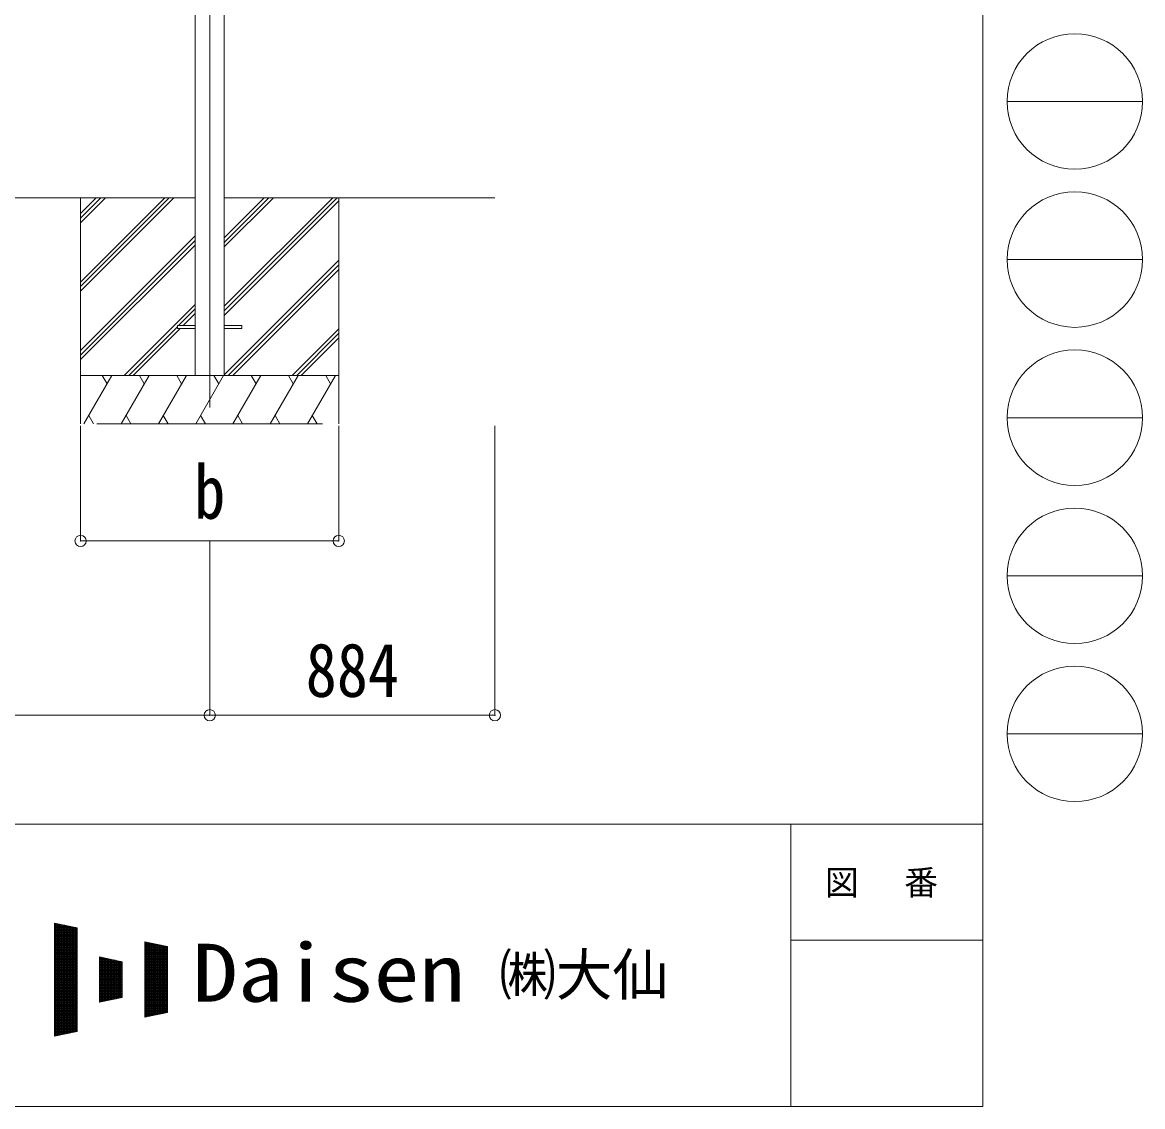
# Model space of a CAD drawing. Units: millimetres at full size, sheet at 1:35; details may follow other scales. Extents: x -9783 to 9892, y -6828 to 6752.
# Drawn here: x 6420 to 9892, y -6828 to -3468 of the extents above; entities that cross this region are included whole.
import ezdxf
from ezdxf.enums import TextEntityAlignment as Align

# ---------------------------------------------------------------- set-up
doc = ezdxf.new("R2010")
doc.units = ezdxf.units.MM
doc.header["$LTSCALE"] = 35
doc.header["$PDMODE"] = 32
doc.header["$PDSIZE"] = 35
for name, color, linetype, lineweight in [('0-0_0', 7, 'Continuous', 9), ('0-1_本体', 4, 'Continuous', 9), ('0-2_部品', 7, 'Continuous', 9), ('0-8_PARTS2', 2, 'Continuous', 9), ('0-A_寸法', 6, 'Continuous', 9), ('F-0_240', 7, 'Continuous', 9)]:
    doc.layers.add(name, color=color, linetype=linetype, lineweight=lineweight)
doc.styles.add('ＭＳ ゴシック', font='')
doc.styles.get('ＭＳ ゴシック').set_extended_font_data('MS Gothic')

msp = doc.modelspace()

# ---------------------------------------------------------------- linework, layer by layer
at = {"layer": '0-0_0'}
for p, q in [((5045.39, -4011.95), (6954.99, -4011.95)), ((6600.19, -4011.95), (6600.19, -4711.94)), ((6600.19, -4272.67), (6860.92, -4011.95)), ((6600.19, -4286.81), (6875.06, -4011.95)), ((6600.19, -4300.96), (6889.2, -4011.95)), ((6600.19, -4088.83), (6677.07, -4011.95)), ((6600.19, -4074.68), (6662.93, -4011.95)), ((6600.19, -4060.54), (6648.79, -4011.95)), ((7045.39, -4347.97), (7381.42, -4011.95)), ((7045.39, -4362.11), (7395.56, -4011.95)), ((7045.39, -4164.13), (7197.57, -4011.95)), ((7045.39, -4149.98), (7183.43, -4011.95)), ((7045.39, -4135.84), (7169.29, -4011.95)), ((7045.39, -4011.95), (7884.19, -4011.95)), ((7045.39, -4376.26), (7400.19, -4021.46)), ((7400.19, -4011.95), (7400.19, -4711.94)), ((6600.19, -4484.8), (6954.99, -4130.01)), ((6600.19, -4498.95), (6954.99, -4144.15)), ((6600.19, -4513.09), (6954.99, -4158.29)), ((7045.39, -4560.1), (7400.19, -4205.31)), ((7057.69, -4561.95), (7400.19, -4219.45)), ((7071.83, -4561.95), (7400.19, -4233.59)), ((6735.18, -4561.95), (6954.99, -4342.14)), ((6903.84, -4407.44), (6954.99, -4356.28)), ((6917.98, -4407.44), (6954.99, -4370.42)), ((6749.32, -4561.95), (6900.19, -4411.08)), ((6763.47, -4561.95), (6908.98, -4416.44)), ((7255.68, -4561.95), (7400.19, -4417.44)), ((7269.82, -4561.95), (7400.19, -4431.58)), ((7283.97, -4561.95), (7400.19, -4445.72)), ((7400.19, -4561.95), (6600.19, -4561.95)), ((6610.48, -4711.94), (6697.08, -4561.95)), ((6682.08, -4587.93), (6667.08, -4561.94)), ((6725.95, -4711.94), (6812.55, -4561.95)), ((6797.55, -4587.93), (6782.55, -4561.95)), ((6841.42, -4711.95), (6928.02, -4561.95)), ((6913.02, -4587.93), (6898.02, -4561.95)), ((6956.89, -4711.95), (7043.49, -4561.95)), ((7028.49, -4587.93), (7013.49, -4561.94)), ((7072.36, -4711.95), (7158.96, -4561.95)), ((7143.96, -4587.93), (7128.96, -4561.95)), ((7187.83, -4711.95), (7274.43, -4561.95)), ((7244.43, -4561.95), (7259.43, -4587.93)), ((7303.3, -4711.95), (7389.9, -4561.95)), ((7359.9, -4561.95), (7374.9, -4587.93)), ((6625.48, -4685.97), (6640.48, -4711.94)), ((6740.95, -4685.97), (6755.95, -4711.94)), ((6856.42, -4685.96), (6871.42, -4711.95)), ((6971.89, -4685.97), (6986.89, -4711.95)), ((7087.36, -4685.97), (7102.36, -4711.95)), ((7202.83, -4685.97), (7217.83, -4711.95)), ((7318.3, -4685.97), (7333.3, -4711.95)), ((6650.19, -4711.94), (7350.19, -4711.94))]:
    msp.add_line(p, q, dxfattribs=at)
at = {"layer": '0-1_本体'}
for p, q in [((6954.99, -1405.89), (6954.99, -4561.97)), ((7045.39, -1405.89), (7045.39, -4561.97))]:
    msp.add_line(p, q, dxfattribs=at)
at = {"layer": '0-2_部品', "color": 4}
for p, q in [((6900.19, -4407.44), (6900.19, -4416.44)), ((6900.19, -4407.44), (6955.19, -4407.44)), ((7045.19, -4407.44), (7100.19, -4407.44)), ((7100.19, -4407.44), (7100.19, -4416.44)), ((6900.19, -4416.44), (6955.19, -4416.44)), ((7045.19, -4416.44), (7100.19, -4416.44))]:
    msp.add_line(p, q, dxfattribs=at)
at = {"layer": '0-8_PARTS2'}
msp.add_line((7000.19, -1273.07), (7000.19, -4661.97), dxfattribs=at)
at = {"layer": '0-A_寸法'}
for p, q in [((6600.19, -5074.97), (6600.19, -4718.43)), ((7400.19, -5074.97), (7400.19, -4718.43)), ((7884.19, -5615.34), (7884.19, -4718.43)), ((6600.19, -5074.97), (7400.19, -5074.97)), ((7000.19, -5615.34), (7000.19, -5074.97)), ((5000.19, -5615.34), (7000.19, -5615.34)), ((7000.19, -5615.34), (7884.19, -5615.34))]:
    msp.add_line(p, q, dxfattribs=at)
for p in [(6600.19, -5074.97), (7400.19, -5074.97), (7000.19, -5615.34), (7884.19, -5615.34)]:
    msp.add_point(p, dxfattribs=at)
at = {"layer": 'F-0_240', "color": 5}
for p, q in [((9396.97, 6751.9), (9396.97, -6828.1)), ((-9783.03, -5953.1), (9396.97, -5953.1)), ((8801.97, -5953.1), (8801.97, -6828.1)), ((8801.97, -6311.85), (9396.97, -6311.85)), ((-9783.03, -6828.1), (9396.97, -6828.1))]:
    msp.add_line(p, q, dxfattribs=at)
at = {"layer": 'F-0_240', "color": 4}
for p, q in [((9471.77, -3713.1), (9891.77, -3713.1)), ((9471.77, -4203.1), (9891.77, -4203.1)), ((9471.77, -4693.1), (9891.77, -4693.1)), ((9471.77, -5183.1), (9891.77, -5183.1)), ((9471.77, -5673.1), (9891.77, -5673.1))]:
    msp.add_line(p, q, dxfattribs=at)
at = {"layer": 'F-0_240'}
for p, q in [((6519.04, -6259.47), (6589.04, -6274.05)), ((6519.04, -6259.47), (6519.04, -6609.47)), ((6519.04, -6262.76), (6534.85, -6262.76)), ((6519.04, -6266.26), (6551.65, -6266.26)), ((6519.04, -6269.76), (6568.45, -6269.76)), ((6519.04, -6273.26), (6585.25, -6273.26)), ((6519.04, -6276.76), (6589.04, -6276.76)), ((6519.04, -6280.26), (6589.04, -6280.26)), ((6519.04, -6283.76), (6589.04, -6283.76)), ((6521.12, -6609.03), (6521.12, -6259.9)), ((6524.62, -6608.3), (6524.62, -6260.63)), ((6528.12, -6607.58), (6528.12, -6261.36)), ((6531.62, -6606.85), (6531.62, -6262.09)), ((6535.12, -6606.12), (6535.12, -6262.81)), ((6538.62, -6605.39), (6538.62, -6263.54)), ((6542.12, -6604.66), (6542.12, -6264.27)), ((6545.62, -6603.93), (6545.62, -6265)), ((6549.12, -6603.2), (6549.12, -6265.73)), ((6552.62, -6602.47), (6552.62, -6266.46)), ((6556.12, -6601.74), (6556.12, -6267.19)), ((6559.62, -6601.01), (6559.62, -6267.92)), ((6563.12, -6600.28), (6563.12, -6268.65)), ((6566.62, -6599.55), (6566.62, -6269.38)), ((6570.12, -6598.83), (6570.12, -6270.11)), ((6573.62, -6598.1), (6573.62, -6270.84)), ((6577.12, -6597.37), (6577.12, -6271.56)), ((6580.62, -6596.64), (6580.62, -6272.29)), ((6584.12, -6595.91), (6584.12, -6273.02)), ((6587.62, -6595.18), (6587.62, -6273.75)), ((6589.04, -6274.05), (6589.04, -6594.88)), ((6519.04, -6287.26), (6589.04, -6287.26)), ((6519.04, -6290.76), (6589.04, -6290.76)), ((6519.04, -6294.26), (6589.04, -6294.26)), ((6519.04, -6297.76), (6589.04, -6297.76)), ((6519.04, -6301.26), (6589.04, -6301.26)), ((6519.04, -6304.76), (6589.04, -6304.76)), ((6519.04, -6308.26), (6589.04, -6308.26)), ((6519.04, -6311.76), (6589.04, -6311.76)), ((6519.04, -6315.26), (6589.04, -6315.26)), ((6519.04, -6318.76), (6589.04, -6318.76)), ((6799.04, -6317.8), (6869.04, -6332.38)), ((6799.04, -6317.8), (6799.04, -6551.13)), ((6799.04, -6318.76), (6803.65, -6318.76)), ((6801.12, -6550.7), (6801.12, -6318.23)), ((6804.62, -6549.97), (6804.62, -6318.96)), ((6519.04, -6322.26), (6589.04, -6322.26)), ((6519.04, -6325.76), (6589.04, -6325.76)), ((6519.04, -6329.26), (6589.04, -6329.26)), ((6519.04, -6332.76), (6589.04, -6332.76)), ((6519.04, -6336.26), (6589.04, -6336.26)), ((6519.04, -6339.76), (6589.04, -6339.76)), ((6519.04, -6343.26), (6589.04, -6343.26)), ((6519.04, -6346.76), (6589.04, -6346.76)), ((6519.04, -6350.26), (6589.04, -6350.26)), ((6519.04, -6353.76), (6589.04, -6353.76)), ((6799.04, -6322.26), (6820.45, -6322.26)), ((6799.04, -6325.76), (6837.25, -6325.76)), ((6799.04, -6329.26), (6854.05, -6329.26)), ((6799.04, -6332.76), (6869.04, -6332.76)), ((6799.04, -6336.26), (6869.04, -6336.26)), ((6799.04, -6339.76), (6869.04, -6339.76)), ((6799.04, -6343.26), (6869.04, -6343.26)), ((6799.04, -6346.76), (6869.04, -6346.76)), ((6799.04, -6350.26), (6869.04, -6350.26)), ((6799.04, -6353.76), (6869.04, -6353.76)), ((6808.12, -6549.24), (6808.12, -6319.69)), ((6811.62, -6548.51), (6811.62, -6320.42)), ((6815.12, -6547.78), (6815.12, -6321.15)), ((6818.62, -6547.05), (6818.62, -6321.88)), ((6822.12, -6546.33), (6822.12, -6322.61)), ((6825.62, -6545.6), (6825.62, -6323.34)), ((6829.12, -6544.87), (6829.12, -6324.06)), ((6832.62, -6544.14), (6832.62, -6324.79)), ((6836.12, -6543.41), (6836.12, -6325.52)), ((6839.62, -6542.68), (6839.62, -6326.25)), ((6843.12, -6541.95), (6843.12, -6326.98)), ((6846.62, -6541.22), (6846.62, -6327.71)), ((6850.12, -6540.49), (6850.12, -6328.44)), ((6853.62, -6539.76), (6853.62, -6329.17)), ((6857.12, -6539.03), (6857.12, -6329.9)), ((6860.62, -6538.3), (6860.62, -6330.63)), ((6864.12, -6537.58), (6864.12, -6331.36)), ((6867.62, -6536.85), (6867.62, -6332.09)), ((6869.04, -6332.38), (6869.04, -6536.55)), ((6519.04, -6357.26), (6589.04, -6357.26)), ((6519.04, -6360.76), (6589.04, -6360.76)), ((6519.04, -6364.26), (6589.04, -6364.26)), ((6519.04, -6367.76), (6589.04, -6367.76)), ((6519.04, -6371.26), (6589.04, -6371.26)), ((6519.04, -6374.76), (6589.04, -6374.76)), ((6519.04, -6378.26), (6589.04, -6378.26)), ((6519.04, -6381.76), (6589.04, -6381.76)), ((6519.04, -6385.26), (6589.04, -6385.26)), ((6659.04, -6364.47), (6729.04, -6379.05)), ((6659.04, -6364.47), (6659.04, -6504.47)), ((6659.04, -6367.76), (6674.85, -6367.76)), ((6659.04, -6371.26), (6691.65, -6371.26)), ((6659.04, -6374.76), (6708.45, -6374.76)), ((6659.04, -6378.26), (6725.25, -6378.26)), ((6659.04, -6381.76), (6729.04, -6381.76)), ((6659.04, -6385.26), (6729.04, -6385.26)), ((6661.12, -6504.03), (6661.12, -6364.9)), ((6664.62, -6503.3), (6664.62, -6365.63)), ((6668.12, -6502.58), (6668.12, -6366.36)), ((6671.62, -6501.85), (6671.62, -6367.09)), ((6675.12, -6501.12), (6675.12, -6367.81)), ((6678.62, -6500.39), (6678.62, -6368.54)), ((6682.12, -6499.66), (6682.12, -6369.27)), ((6685.62, -6498.93), (6685.62, -6370)), ((6689.12, -6498.2), (6689.12, -6370.73)), ((6692.62, -6497.47), (6692.62, -6371.46)), ((6696.12, -6496.74), (6696.12, -6372.19)), ((6699.62, -6496.01), (6699.62, -6372.92)), ((6703.12, -6495.28), (6703.12, -6373.65)), ((6706.62, -6494.55), (6706.62, -6374.38)), ((6710.12, -6493.83), (6710.12, -6375.11)), ((6713.62, -6493.1), (6713.62, -6375.84)), ((6717.12, -6492.37), (6717.12, -6376.56)), ((6720.62, -6491.64), (6720.62, -6377.29)), ((6724.12, -6490.91), (6724.12, -6378.02)), ((6727.62, -6490.18), (6727.62, -6378.75)), ((6729.04, -6379.05), (6729.04, -6489.88)), ((6799.04, -6357.26), (6869.04, -6357.26)), ((6799.04, -6360.76), (6869.04, -6360.76)), ((6799.04, -6364.26), (6869.04, -6364.26)), ((6799.04, -6367.76), (6869.04, -6367.76)), ((6799.04, -6371.26), (6869.04, -6371.26)), ((6799.04, -6374.76), (6869.04, -6374.76)), ((6799.04, -6378.26), (6869.04, -6378.26)), ((6799.04, -6381.76), (6869.04, -6381.76)), ((6799.04, -6385.26), (6869.04, -6385.26)), ((6519.04, -6388.76), (6589.04, -6388.76)), ((6519.04, -6392.26), (6589.04, -6392.26)), ((6519.04, -6395.76), (6589.04, -6395.76)), ((6519.04, -6399.26), (6589.04, -6399.26)), ((6519.04, -6402.76), (6589.04, -6402.76)), ((6519.04, -6406.26), (6589.04, -6406.26)), ((6519.04, -6409.76), (6589.04, -6409.76)), ((6519.04, -6413.26), (6589.04, -6413.26)), ((6519.04, -6416.76), (6589.04, -6416.76)), ((6519.04, -6420.26), (6589.04, -6420.26)), ((6659.04, -6388.76), (6729.04, -6388.76)), ((6659.04, -6392.26), (6729.04, -6392.26)), ((6659.04, -6395.76), (6729.04, -6395.76)), ((6659.04, -6399.26), (6729.04, -6399.26)), ((6659.04, -6402.76), (6729.04, -6402.76)), ((6659.04, -6406.26), (6729.04, -6406.26)), ((6659.04, -6409.76), (6729.04, -6409.76)), ((6659.04, -6413.26), (6729.04, -6413.26)), ((6659.04, -6416.76), (6729.04, -6416.76)), ((6659.04, -6420.26), (6729.04, -6420.26)), ((6799.04, -6388.76), (6869.04, -6388.76)), ((6799.04, -6392.26), (6869.04, -6392.26)), ((6799.04, -6395.76), (6869.04, -6395.76)), ((6799.04, -6399.26), (6869.04, -6399.26)), ((6799.04, -6402.76), (6869.04, -6402.76)), ((6799.04, -6406.26), (6869.04, -6406.26)), ((6799.04, -6409.76), (6869.04, -6409.76)), ((6799.04, -6413.26), (6869.04, -6413.26)), ((6799.04, -6416.76), (6869.04, -6416.76)), ((6799.04, -6420.26), (6869.04, -6420.26)), ((6519.04, -6423.76), (6589.04, -6423.76)), ((6519.04, -6427.26), (6589.04, -6427.26)), ((6519.04, -6430.76), (6589.04, -6430.76)), ((6519.04, -6434.26), (6589.04, -6434.26)), ((6519.04, -6437.76), (6589.04, -6437.76)), ((6519.04, -6441.26), (6589.04, -6441.26)), ((6519.04, -6444.76), (6589.04, -6444.76)), ((6519.04, -6448.26), (6589.04, -6448.26)), ((6519.04, -6451.76), (6589.04, -6451.76)), ((6519.04, -6455.26), (6589.04, -6455.26)), ((6659.04, -6423.76), (6729.04, -6423.76)), ((6659.04, -6427.26), (6729.04, -6427.26)), ((6659.04, -6430.76), (6729.04, -6430.76)), ((6659.04, -6434.26), (6729.04, -6434.26)), ((6659.04, -6437.76), (6729.04, -6437.76)), ((6659.04, -6441.26), (6729.04, -6441.26)), ((6659.04, -6444.76), (6729.04, -6444.76)), ((6659.04, -6448.26), (6729.04, -6448.26)), ((6659.04, -6451.76), (6729.04, -6451.76)), ((6659.04, -6455.26), (6729.04, -6455.26)), ((6799.04, -6423.76), (6869.04, -6423.76)), ((6799.04, -6427.26), (6869.04, -6427.26)), ((6799.04, -6430.76), (6869.04, -6430.76)), ((6799.04, -6434.26), (6869.04, -6434.26)), ((6799.04, -6437.76), (6869.04, -6437.76)), ((6799.04, -6441.26), (6869.04, -6441.26)), ((6799.04, -6444.76), (6869.04, -6444.76)), ((6799.04, -6448.26), (6869.04, -6448.26)), ((6799.04, -6451.76), (6869.04, -6451.76)), ((6799.04, -6455.26), (6869.04, -6455.26)), ((6519.04, -6458.76), (6589.04, -6458.76)), ((6519.04, -6462.26), (6589.04, -6462.26)), ((6519.04, -6465.76), (6589.04, -6465.76)), ((6519.04, -6469.26), (6589.04, -6469.26)), ((6519.04, -6472.76), (6589.04, -6472.76)), ((6519.04, -6476.26), (6589.04, -6476.26)), ((6519.04, -6479.76), (6589.04, -6479.76)), ((6519.04, -6483.26), (6589.04, -6483.26)), ((6519.04, -6486.76), (6589.04, -6486.76)), ((6519.04, -6490.26), (6589.04, -6490.26)), ((6659.04, -6458.76), (6729.04, -6458.76)), ((6659.04, -6462.26), (6729.04, -6462.26)), ((6659.04, -6465.76), (6729.04, -6465.76)), ((6659.04, -6469.26), (6729.04, -6469.26)), ((6659.04, -6472.76), (6729.04, -6472.76)), ((6659.04, -6476.26), (6729.04, -6476.26)), ((6659.04, -6479.76), (6729.04, -6479.76)), ((6659.04, -6483.26), (6729.04, -6483.26)), ((6659.04, -6486.76), (6729.04, -6486.76)), ((6659.04, -6504.47), (6729.04, -6489.88)), ((6659.04, -6490.26), (6727.23, -6490.26)), ((6799.04, -6458.76), (6869.04, -6458.76)), ((6799.04, -6462.26), (6869.04, -6462.26)), ((6799.04, -6465.76), (6869.04, -6465.76)), ((6799.04, -6469.26), (6869.04, -6469.26)), ((6799.04, -6472.76), (6869.04, -6472.76)), ((6799.04, -6476.26), (6869.04, -6476.26)), ((6799.04, -6479.76), (6869.04, -6479.76)), ((6799.04, -6483.26), (6869.04, -6483.26)), ((6799.04, -6486.76), (6869.04, -6486.76)), ((6799.04, -6490.26), (6869.04, -6490.26)), ((6519.04, -6493.76), (6589.04, -6493.76)), ((6519.04, -6497.26), (6589.04, -6497.26)), ((6519.04, -6500.76), (6589.04, -6500.76)), ((6519.04, -6504.26), (6589.04, -6504.26)), ((6519.04, -6507.76), (6589.04, -6507.76)), ((6519.04, -6511.26), (6589.04, -6511.26)), ((6519.04, -6514.76), (6589.04, -6514.76)), ((6519.04, -6518.26), (6589.04, -6518.26)), ((6519.04, -6521.76), (6589.04, -6521.76)), ((6519.04, -6525.26), (6589.04, -6525.26)), ((6659.04, -6493.76), (6710.43, -6493.76)), ((6659.04, -6497.26), (6693.63, -6497.26)), ((6659.04, -6500.76), (6676.83, -6500.76)), ((6659.04, -6504.26), (6660.03, -6504.26)), ((6799.04, -6493.76), (6869.04, -6493.76)), ((6799.04, -6497.26), (6869.04, -6497.26)), ((6799.04, -6500.76), (6869.04, -6500.76)), ((6799.04, -6504.26), (6869.04, -6504.26)), ((6799.04, -6507.76), (6869.04, -6507.76)), ((6799.04, -6511.26), (6869.04, -6511.26)), ((6799.04, -6514.76), (6869.04, -6514.76)), ((6799.04, -6518.26), (6869.04, -6518.26)), ((6799.04, -6521.76), (6869.04, -6521.76)), ((6799.04, -6525.26), (6869.04, -6525.26)), ((6519.04, -6528.76), (6589.04, -6528.76)), ((6519.04, -6532.26), (6589.04, -6532.26)), ((6519.04, -6535.76), (6589.04, -6535.76)), ((6519.04, -6539.26), (6589.04, -6539.26)), ((6519.04, -6542.76), (6589.04, -6542.76)), ((6519.04, -6546.26), (6589.04, -6546.26)), ((6519.04, -6549.76), (6589.04, -6549.76)), ((6519.04, -6553.26), (6589.04, -6553.26)), ((6519.04, -6556.76), (6589.04, -6556.76)), ((6519.04, -6560.26), (6589.04, -6560.26)), ((6799.04, -6528.76), (6869.04, -6528.76)), ((6799.04, -6532.26), (6869.04, -6532.26)), ((6799.04, -6535.76), (6869.04, -6535.76)), ((6869.04, -6536.55), (6799.04, -6551.13)), ((6799.04, -6539.26), (6856.03, -6539.26)), ((6799.04, -6542.76), (6839.23, -6542.76)), ((6799.04, -6546.26), (6822.43, -6546.26)), ((6799.04, -6549.76), (6805.63, -6549.76)), ((6519.04, -6563.76), (6589.04, -6563.76)), ((6519.04, -6567.26), (6589.04, -6567.26)), ((6519.04, -6570.76), (6589.04, -6570.76)), ((6519.04, -6574.26), (6589.04, -6574.26)), ((6519.04, -6577.76), (6589.04, -6577.76)), ((6519.04, -6581.26), (6589.04, -6581.26)), ((6519.04, -6584.76), (6589.04, -6584.76)), ((6519.04, -6588.26), (6589.04, -6588.26)), ((6519.04, -6591.76), (6589.04, -6591.76)), ((6589.04, -6594.88), (6519.04, -6609.47)), ((6519.04, -6595.26), (6587.23, -6595.26)), ((6519.04, -6598.76), (6570.43, -6598.76)), ((6519.04, -6602.26), (6553.63, -6602.26)), ((6519.04, -6605.76), (6536.83, -6605.76)), ((6519.04, -6609.26), (6520.03, -6609.26))]:
    msp.add_line(p, q, dxfattribs=at)
at = {"layer": 'F-0_240', "color": 4}
for centre in [(9681.77, -3713.1), (9681.77, -4203.1), (9681.77, -4693.1), (9681.77, -5183.1), (9681.77, -5673.1)]:
    msp.add_circle(centre, 210, dxfattribs=at)

# ---------------------------------------------------------------- texts
at = {"layer": '0-A_寸法', "color": 7, "style": 'ＭＳ ゴシック', "width": 0.85}
for s, p in [('b', (6952.07, -5055.97)), ('884', (7297.82, -5608.34))]:
    msp.add_text(s, height=166.8, dxfattribs=at).set_placement(p, align=Align.BOTTOM_LEFT)
at = {"layer": 'F-0_240', "style": 'ＭＳ ゴシック', "width": 1.15}
msp.add_text('Daisen', height=179.6, dxfattribs=at).set_placement((6947.05, -6556.97), align=Align.BOTTOM_LEFT)
at = {"layer": 'F-0_240', "style": 'ＭＳ ゴシック'}
msp.add_text('㈱大仙\u3000', height=128.3, dxfattribs=at).set_placement((7898.35, -6521.97), align=Align.BOTTOM_LEFT)
at = {"layer": 'F-0_240', "insert": (8906.97, -6180.6), "char_height": 76.98, "attachment_point": 7, "style": 'ＭＳ ゴシック'}
msp.add_mtext('\\T1.17;図\u3000番', dxfattribs=at)

doc.saveas('drawing.dxf')
